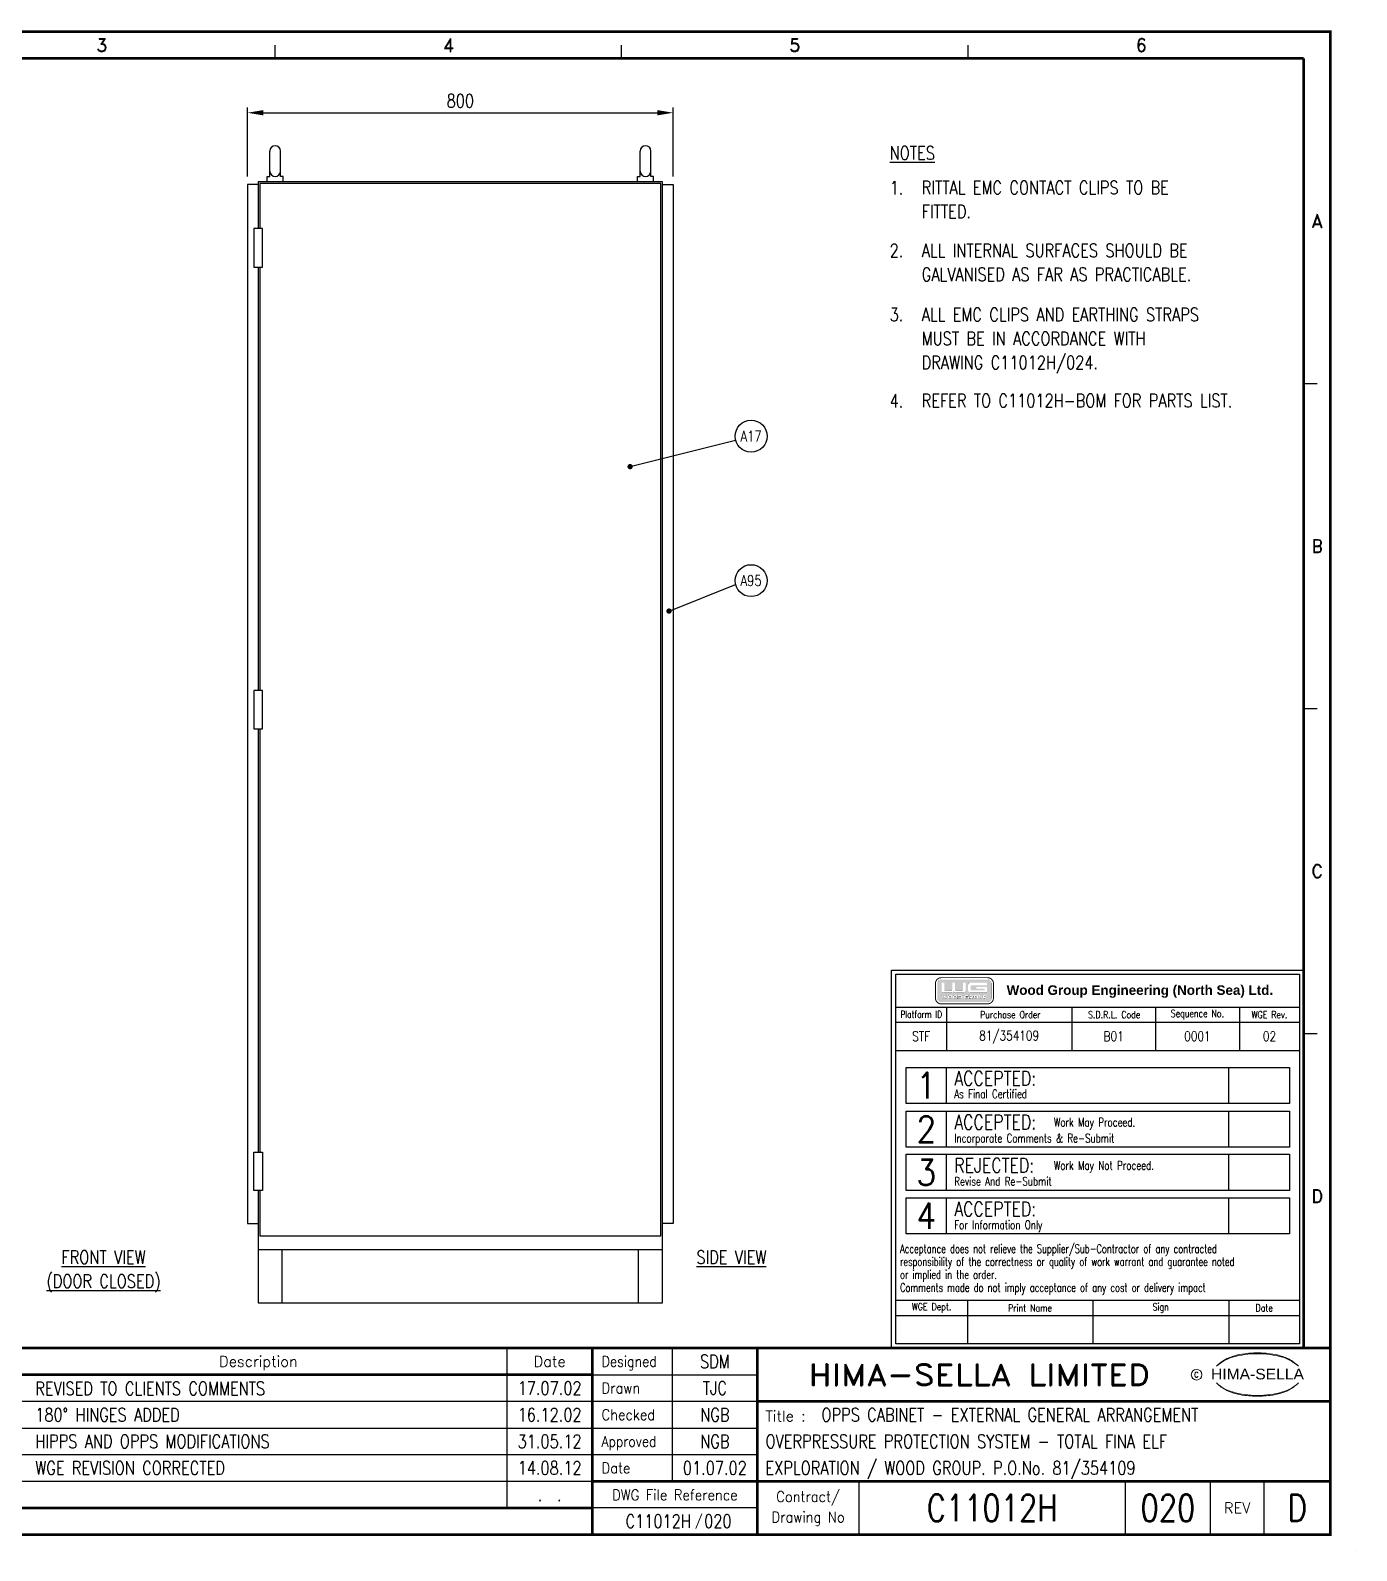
# Model space of a CAD drawing. Extents: x 0 to 4139, y 0 to 2852.
# Drawn here: x 1651 to 4139, y 0 to 2852 of the extents above; entities that cross this region are included whole.
import ezdxf
from ezdxf.enums import TextEntityAlignment as Align

# ---------------------------------------------------------------- set-up
doc = ezdxf.new("R2010")
doc.units = 0
doc.header["$LTSCALE"] = 10
doc.header["$MEASUREMENT"] = 0
doc.linetypes.add('CONTINU', pattern=[0])
doc.layers.get('0').update_dxf_attribs({"linetype": 'CONTINUOUS'})
for name, color, linetype in [('COL', 2, 'CONTINU'), ('DIM', 3, 'CONTINUOUS'), ('ELAC003$', 7, 'CONTINUOUS'), ('LINE', 1, 'CONTINUOUS'), ('OUTLINE', 7, 'CONTINU'), ('ROW', 2, 'CONTINU'), ('TEXT', 2, 'CONTINUOUS'), ('UPS', 2, 'CONTINUOUS')]:
    doc.layers.add(name, color=color, linetype=linetype)
doc.styles.add('ARIAL', font='arial.ttf', dxfattribs={"height": 2.5})
doc.styles.add('ROMAND', font='ROMAND')
doc.styles.add('ROMANS', font='romans.shx', dxfattribs={"width": 0.8})
doc.dimstyles.get("Standard").update_dxf_attribs({"dimtxt": 0.18, "dimasz": 0.18, "dimexe": 0.18, "dimexo": 0.0625, "dimgap": 0.09, "dimtad": 0, "dimtih": 1, "dimtoh": 1, "dimdec": 4, "dimzin": 0, "dimdsep": 46, "dimtxsty": 'STANDARD', "dimcen": 0.09, "dimadec": 0, "dimazin": 0, "dimtfac": 1, "dimtdec": 4, "dimtofl": 0, "dimtmove": 0, "dimatfit": 3, "dimfxl": 1, "dimtolj": 1, "dimtzin": 0, "dimarcsym": 0})

# ---------------------------------------------------------------- blocks, each defined once
blk = doc.blocks.new('*D1')
at = {"layer": 'DIM'}
for p, q in [((2058, 2578.5), (2058, 2708)), ((2088, 2698), (2827, 2698)), ((2857, 2578.5), (2857, 2708))]:
    blk.add_line(p, q, dxfattribs=at)
for points in [[(2088, 2703), (2088, 2693), (2058, 2698)], [(2827, 2703), (2827, 2693), (2857, 2698)]]:
    blk.add_solid(points, dxfattribs=at)
at = {"layer": 'DIM', "color": 2, "insert": (2457.5, 2720.5), "char_height": 25, "attachment_point": 5, "style": 'ROMANS'}
blk.add_mtext('\\A1;800', dxfattribs=at)
blk = doc.blocks.new('HS-A3-10')
at = {"color": 1}
for p, q in [((2110, 2800), (2110, 2825)), ((2760, 2800), (2760, 2825)), ((3410, 2800), (3410, 2825)), ((4040, 2190), (4065, 2190)), ((4040, 1580), (4065, 1580)), ((4040, 970), (4065, 970)), ((2545, 380), (2545, 80)), ((2855, 380), (2855, 130)), ((2705, 330), (3015, 330)), ((3015, 280), (1140, 280)), ((1140, 230), (3015, 230)), ((3015, 180), (1140, 180)), ((1140, 130), (2705, 130)), ((3205, 130), (3205, 30)), ((3705, 130), (3705, 30)), ((3865, 30), (3865, 130)), ((3965, 130), (3965, 30)), ((3015, 80), (2705, 80)), ((4139, 0), (4139, 0.25))]:
    blk.add_line(p, q, dxfattribs=at)
at = {"color": 1, "const_width": 5}
blk.add_lwpolyline([(160, 30), (4090, 30), (4090, 2850), (160, 2850)], close=True, dxfattribs=at)
for points in [[(160, 2800), (4040, 2800)], [(4040, 380), (4040, 2800)], [(4090, 380), (160, 380)], [(2705, 380), (2705, 30)], [(3015, 30), (3015, 380)], [(2705, 330), (740, 330)], [(4090, 280), (3015, 280)], [(2705, 130), (4090, 130)], [(2705, 80), (1140, 80)]]:
    blk.add_lwpolyline(points, dxfattribs=at)
at = {"color": 3, "lineweight": 13}
blk.add_circle((3838.795, 330), 10, dxfattribs=at)
for centre, radius, start, end in [((3952.419, 213.644), 157.280876505632, 89.78050000000002, 93.17380000000001), ((3953.626, 213.644), 157.280876505632, 86.8262, 90.2195), ((3926.04, 293.277), 72.40060860401337, 106.0532, 133.5024), ((3928.763, 295.135), 72.99930143559257, 130.419, 136.057), ((3921.149, 306.001), 59.8042439466984, 122.244, 131.6154), ((3917.52, 312.819), 52.10443276585326, 111.8206, 122.8668), ((3937.772, 271.992), 97.60061234438751, 107.5931, 113.9452), ((3950.991, 209.965), 159.3667133721851, 89.2698, 106.3911), ((3940.978, 260.15), 109.8591244724131, 96.0146, 107.3203), ((3952.933, 188.099), 182.8175579120328, 92.8917, 97.3734), ((3955.053, 209.965), 159.3667133721851, 73.6089, 90.73019999999998), ((3953.112, 188.099), 182.8175579120328, 82.62659999999998, 87.1083), ((3965.067, 260.15), 109.8591244724131, 72.67969999999998, 83.9854), ((3968.272, 271.992), 97.60061234438751, 66.0548, 72.40689999999998), ((3980.005, 293.277), 72.40060860401337, 46.4976, 73.94679999999998), ((3988.524, 312.819), 52.10443276585326, 57.1332, 68.1794), ((3984.895, 306.001), 59.8042439466984, 48.3846, 57.75600000000001), ((3977.282, 295.135), 72.99930143559257, 43.943, 49.581), ((3926.04, 367.308), 72.40060860401337, 226.4976, 253.9468), ((3928.763, 365.45), 72.99930143559257, 223.943, 229.581), ((3980.005, 367.308), 72.40060860401337, 286.0532, 313.5024), ((3977.282, 365.45), 72.99930143559257, 310.419, 316.0570000000001), ((3921.149, 354.585), 59.8042439466984, 228.3846, 237.756), ((3917.52, 347.766), 52.10443276585326, 237.1332, 248.1794), ((3937.772, 388.593), 97.60061234438751, 246.0548, 252.4069000000001), ((3950.991, 450.62), 159.3667133721851, 253.6089, 270.7302), ((3940.978, 400.435), 109.8591244724131, 252.6797, 263.9854), ((3952.933, 472.486), 182.8175579120328, 262.6266, 267.1083), ((3952.419, 446.941), 157.280876505632, 266.8262, 270.2195), ((3955.053, 450.62), 159.3667133721851, 269.2698, 286.3911000000001), ((3953.626, 446.941), 157.280876505632, 269.7805, 273.1738), ((3953.112, 472.486), 182.8175579120328, 272.8917, 277.3734), ((3965.067, 400.435), 109.8591244724131, 276.0146, 287.3203), ((3968.272, 388.593), 97.60061234438751, 287.5931, 293.9452), ((3988.524, 347.766), 52.10443276585326, 291.8206, 302.8668), ((3984.895, 354.585), 59.8042439466984, 302.2440000000001, 311.6154)]:
    blk.add_arc(centre, radius, start, end, dxfattribs=at)
at = {"color": 2, "style": 'ROMAND'}
for s, p in [('3', (1785, 2825)), ('4', (2435, 2825)), ('5', (3085, 2825)), ('6', (3735, 2825)), ('A', (4065, 2495)), ('B', (4065, 1885)), ('C', (4065, 1275)), ('D', (4065, 665))]:
    blk.add_text(s, height=25, dxfattribs=at).set_placement(p, align=Align.MIDDLE)
at = {"color": 4, "style": 'ROMAND'}
for s, p in [('Description', (2078.5, 345)), ('Date', (2625, 345))]:
    blk.add_text(s, height=20, dxfattribs=at).set_placement(p, align=Align.CENTER)
for s, width, p in [('Designed', 0.87, (2722.5, 345)), ('Drawn', 0.9, (2722.5, 295)), ('Checked', 0.9, (2722.5, 245)), ('Approved', 0.85, (2722.5, 195)), ('Date', 0.9, (2722.5, 145))]:
    blk.add_text(s, height=20, dxfattribs=dict(at, width=width)).set_placement(p)
at = {"color": 1, "style": 'ROMAND', "width": 1.15}
blk.add_text('HIMA-SELLA LIMITED', height=40, dxfattribs=at).set_placement((3430.965, 330), align=Align.MIDDLE)
at = {"color": 3, "lineweight": 13, "style": 'ROMANS', "width": 0.8}
blk.add_text('C', height=10, dxfattribs=at).set_placement((3838.436, 325), align=Align.CENTER)
at = {"color": 1, "style": 'ARIAL', "width": 1.05}
blk.add_text('HIMA-SELLA', height=20, dxfattribs=at).set_placement((3953.022, 321.293), align=Align.CENTER)
at = {"color": 4, "style": 'ROMAND'}
blk.add_text('Title :', height=20, dxfattribs=at).set_placement((3030, 242.5))
at = {"color": 4, "style": 'ROMAND', "width": 0.9}
for s, p in [('DWG File Reference', (2860, 105)), ('Contract/', (3110, 100)), ('Drawing No', (3110, 60))]:
    blk.add_text(s, height=20, dxfattribs=at).set_placement(p, align=Align.MIDDLE)
at = {"color": 4, "style": 'ROMAND'}
blk.add_text('REV', height=20, dxfattribs=at).set_placement((3915, 80), align=Align.MIDDLE)
at = {"color": 2, "linetype": 'Continuous', "style": 'ROMANS', "width": 0.8}
blk.add_text('/', height=18, dxfattribs=at).set_placement((2905, 55), align=Align.MIDDLE)
at = {"layer": 'COL', "style": 'ROMAND', "flags": 9}
for tag, p in [('COL1', (485, 2825)), ('COL2', (1135, 2825)), ('COL3', (1785, 2825)), ('COL4', (2435, 2825)), ('COL5', (3085, 2825)), ('COL6', (3735, 2825))]:
    blk.add_attdef(tag, p, '', height=25, dxfattribs=at)
at = {"layer": 'ROW', "style": 'ROMAND', "flags": 9}
for tag, p in [('ROW1', (4065, 2495)), ('ROW2', (4065, 1885)), ('ROW3', (4065, 1275)), ('ROW4', (4065, 665))]:
    blk.add_attdef(tag, p, '', height=25, dxfattribs=at)
at = {"layer": 'UPS', "style": 'ROMANS', "width": 0.8, "flags": 8}
for tag, height, p in [('PLANOS->NR1', 25, (1080, 342.5)), ('PLANOS->VERIF', 25, (2935, 342.5)), ('PLANOS->NR2', 25, (1080, 292.5)), ('PLANOS->CANVI1', 25, (1190, 292.5)), ('PLANOS->NCAN1', 25, (1590, 292.5)), ('PLANOS->DCAN1', 25, (2625, 292.5)), ('PLANOS->ORIG', 25, (2935, 292.5)), ('PLANOS->CANVI2', 25, (1190, 242.5)), ('PLANOS->NCAN2', 25, (1590, 242.5)), ('PLANOS->DCAN2', 25, (2625, 242.5)), ('PLANOS->HECHF', 25, (2935, 242.5)), ('PLANOS->CANVI3', 25, (1190, 192.5)), ('PLANOS->NCAN3', 25, (1590, 192.5)), ('PLANOS->DCAN3', 25, (2625, 192.5)), ('PLANOS->HECHD', 25, (2935, 192.5)), ('PLANOS->CANVI4', 25, (1190, 142.5)), ('PLANOS->NCAN4', 25, (1590, 142.5)), ('PLANOS->DCAN4', 25, (2625, 142.5)), ('PLANOS->DATACREA', 25, (2935, 142.5)), ('PLANOS->CANVI5', 25, (1190, 92.5)), ('PLANOS->NCAN5', 25, (1590, 92.5)), ('PLANOS->DCAN5', 25, (2625, 92.5)), ('PROJS->DESCPRO3', 50, (3455, 55)), ('PLANOS->PLANO', 50, (3785, 55)), ('PLANOS->USER', 50, (4027.5, 55))]:
    blk.add_attdef(tag, text='', height=height, dxfattribs=at).set_placement(p, align=Align.CENTER)
at = {"layer": 'UPS', "style": 'ROMANS', "width": 2.7474, "flags": 8}
blk.add_attdef('PLANOS->MCAN1', text='', height=25, rotation=0.0696110449969035, dxfattribs=at).set_placement((1660, 316.443), (2530, 317.5), align=Align.FIT)
at = {"layer": 'UPS', "style": 'ROMANS', "flags": 8}
for tag, width, p, p2 in [('PLANOS->MCAN2', 2.6868, (1660, 267.5), (2530, 267.5)), ('PLANOS->MCAN3', 2.6868, (1660, 217.5), (2530, 217.5)), ('PLANOS->MCAN4', 2.6769, (1660, 167.5), (2530, 167.5)), ('PLANOS->MCAN5', 2.6868, (1660, 117.5), (2530, 117.5))]:
    blk.add_attdef(tag, text='', height=25, dxfattribs=dict(at, width=width)).set_placement(p, p2, align=Align.FIT)
at = {"layer": 'UPS', "style": 'ROMANS', "width": 0.8, "flags": 8}
blk.add_attdef('PLANOS->DENOM', (3135, 242.5), '', height=25, dxfattribs=at)
at = {"layer": 'UPS', "color": 4, "style": 'ROMANS', "width": 0.8, "flags": 8}
for tag, p in [('PROJS->DESCPRO1', (3030, 192.5)), ('PROJS->DESCPRO2', (3030, 142.5))]:
    blk.add_attdef(tag, p, '', height=25, dxfattribs=at)
at = {"layer": 'UPS', "style": 'ROMANS', "width": 0.8, "flags": 8}
blk.add_attdef('PLANOS->PROTOTIPO', text='', height=25, dxfattribs=at).set_placement((595, 58.125), align=Align.MIDDLE)
for tag, p in [('PLANOS->OBS4', (1170, 55)), ('PLANOS->PLANO', (2915, 55))]:
    blk.add_attdef(tag, text='', height=25, dxfattribs=at).set_placement(p, align=Align.MIDDLE_LEFT)
blk.add_attdef('PROJS->NOMPRO', text='', height=25, dxfattribs=at).set_placement((2890, 55), align=Align.MIDDLE_RIGHT)

msp = doc.modelspace()

# ---------------------------------------------------------------- hatches: boundary and pattern name
at = {"linetype": 'Continuous'}
h = msp.add_hatch(color=1, dxfattribs=at)
edge = h.paths.add_edge_path(flags=16)
edge.add_line((3416.261399999996, 1060.572599999999), (3445.758699999996, 1060.572599999999))
edge.add_line((3445.758699999998, 1060.572599999999), (3445.758699999998, 1065.575099999996))
edge.add_line((3445.758699999998, 1065.575099999995), (3413.698800000001, 1065.575099999995))
edge.add_arc((3413.698884543417, 1061.923515456576), 3.651584544399689, 90.00132654225952, 179.9986734577404)
edge.add_line((3410.047299999997, 1061.923599999996), (3410.047299999997, 1050.248))
edge.add_arc((3413.698834541106, 1050.248134543417), 3.651534543584451, 180.0021111042776, 269.9994580197556)
edge.add_line((3413.698800000004, 1046.596599999998), (3445.758700000002, 1046.596599999998))
edge.add_line((3445.758699999998, 1046.596599999998), (3445.758699999998, 1057.651399999996))
edge.add_line((3445.758699999998, 1057.651399999997), (3425.7121, 1057.651399999997))
edge.add_line((3425.712099999997, 1057.651399999997), (3425.712099999997, 1054.365099999996))
edge.add_line((3425.712099999997, 1054.3651), (3441.084799999997, 1054.3651))
edge.add_line((3441.084799999997, 1054.3651), (3441.084799999997, 1051.224799999997))
edge.add_line((3441.084799999997, 1051.224799999991), (3416.261399999996, 1051.224799999991))
edge.add_arc((3416.261429589619, 1052.502829589615), 1.278029589960959, 180.0013265422535, 269.9986734577261, ccw=False)
edge.add_line((3414.983400000004, 1052.5028), (3414.983400000004, 1059.2946))
edge.add_arc((3416.261429589619, 1059.294570410379), 1.278029589961189, 90.00132654227377, 179.9986734577465, ccw=False)
edge = h.paths.add_edge_path(flags=16)
edge.add_arc((3426.639446634501, 1039.697547162387), 2.293581434896289, 359.7165362622, 449.7138831776751)
edge.add_line((3426.650899999994, 1041.991099999999), (3422.500799999996, 1041.991099999999))
edge.add_arc((3422.512203365506, 1039.69749716007), 2.29363118745536, 90.28486158141148, 180.2822084968908)
edge.add_line((3420.2186, 1039.686199999998), (3420.2186, 1037.632299999997))
edge.add_arc((3422.512253367815, 1037.620952839926), 2.293681435975909, 179.7165486787224, 269.7138955942124)
edge.add_line((3422.500800000001, 1035.327299999996), (3426.6509, 1035.327299999996))
edge.add_arc((3426.639396632186, 1037.620902837609), 2.293631684506979, 270.2873596461594, 360.284706561639)
edge.add_line((3428.932999999997, 1037.632299999997), (3428.932999999997, 1039.686199999998))
edge = h.paths.add_edge_path(flags=0)
edge.add_arc((3442.791299999997, 1039.515049999996), 0.81015000000002, -90, 90, ccw=False)
edge.add_line((3442.791299999997, 1038.704899999998), (3440.7163, 1038.704899999998))
edge.add_arc((3440.716300000007, 1039.515049999996), 0.81015000000002, 90, 270, ccw=False)
edge.add_line((3440.716300000007, 1040.325199999999), (3442.791300000005, 1040.325199999999))
edge = h.paths.add_edge_path(flags=16)
edge.add_line((3440.208400000003, 1035.327299999996), (3440.208400000003, 1036.8975))
edge.add_line((3440.208400000003, 1036.8975), (3442.9485, 1036.8975))
edge.add_arc((3442.948499999991, 1039.444299999999), 2.54680000000008, 270, 450)
edge.add_line((3442.948499999991, 1041.991099999999), (3438.276899999993, 1041.991099999999))
edge.add_line((3438.276900000005, 1041.991099999999), (3438.276900000005, 1035.327299999996))
edge.add_line((3438.276900000005, 1035.327299999996), (3440.208400000005, 1035.327299999996))
edge = h.paths.add_edge_path(flags=16)
edge.add_line((3434.361899999996, 1036.9933), (3432.815099999998, 1036.9933))
edge.add_arc((3432.820826683899, 1038.140126419961), 1.146840717988, 179.7165486787283, 269.71389559420106, ccw=False)
edge.add_line((3431.674000000006, 1038.1458), (3431.674000000006, 1041.991099999999))
edge.add_line((3431.674000000006, 1041.991099999999), (3429.495400000005, 1041.991099999999))
edge.add_line((3429.495399999993, 1041.991099999999), (3429.495399999993, 1037.632299999998))
edge.add_arc((3431.789003367812, 1037.620902837609), 2.29363168450693, 179.7152934383665, 269.7126403538517)
edge.add_line((3431.777499999997, 1035.327299999996), (3435.399399999996, 1035.327299999996))
edge.add_arc((3435.387946632181, 1037.620952839926), 2.293681435976437, 270.2861044057759, 360.2834513212661)
edge.add_line((3437.681599999996, 1037.632299999997), (3437.681599999996, 1041.991099999998))
edge.add_line((3437.681599999996, 1041.991099999999), (3435.502999999995, 1041.991099999999))
edge.add_line((3435.502999999997, 1041.991099999999), (3435.502999999997, 1038.1458))
edge.add_arc((3434.356173316089, 1038.140126419964), 1.146840717988176, -89.71389559422369, 0.283451321260884, ccw=False)
edge = h.paths.add_edge_path(flags=0)
edge.add_arc((3425.60757331609, 1039.178373580035), 1.146840717988176, 359.716548678728, 449.7138955942008)
edge.add_line((3425.613300000005, 1040.325199999999), (3423.538300000005, 1040.325199999999))
edge.add_arc((3423.544026683905, 1039.178373580035), 1.146840717988218, 90.28610440577614, 180.2834513212601)
edge.add_line((3422.3972, 1039.172699999998), (3422.3972, 1038.1458))
edge.add_arc((3423.544026683905, 1038.140126419964), 1.146840717988176, 179.7165486787396, 269.7138955942238)
edge.add_line((3423.5383, 1036.9933), (3425.6133, 1036.9933))
edge.add_arc((3425.60757331609, 1038.140126419961), 1.146840717988, 270.2861044057988, 360.2834513212716)
edge.add_line((3426.754399999998, 1038.1458), (3426.754399999998, 1039.172699999998))
edge = h.paths.add_edge_path(flags=0)
edge.add_arc((3387.044223316086, 1039.17842358235), 1.146790967069208, 359.7140381435265, 449.7113850590014)
edge.add_line((3387.049999999995, 1040.325199999999), (3384.974899999996, 1040.325199999999))
edge.add_arc((3384.980626683908, 1039.178373580035), 1.146840717988218, 90.28610440577614, 180.2834513212601)
edge.add_line((3383.833800000001, 1039.172699999998), (3383.833800000001, 1038.1458))
edge.add_arc((3384.980626683908, 1038.140126419964), 1.146840717988176, 179.7165486787396, 269.7138955942238)
edge.add_line((3384.974899999994, 1036.9933), (3387.049999999993, 1036.9933))
edge.add_arc((3387.044223316086, 1038.140076417646), 1.146790967068989, 270.2886149409979, 360.2859618564731)
edge.add_line((3388.190999999999, 1038.1458), (3388.190999999999, 1039.172699999998))
edge = h.paths.add_edge_path(flags=16)
edge.add_arc((3388.076096634495, 1039.69749716007), 2.293631187455239, 359.7177915031089, 449.7151384185998)
edge.add_line((3388.0875, 1041.991099999999), (3383.9374, 1041.991099999999))
edge.add_arc((3383.9488033655, 1039.69749716007), 2.29363118745536, 90.28486158141148, 180.2822084968908)
edge.add_line((3381.6552, 1039.686199999998), (3381.6552, 1037.632299999997))
edge.add_arc((3383.948853367815, 1037.620952839926), 2.293681435975909, 179.7165486787224, 269.7138955942124)
edge.add_line((3383.937399999996, 1035.327299999996), (3388.087499999995, 1035.327299999996))
edge.add_arc((3388.076046632173, 1037.620952839926), 2.293681435976437, 270.2861044057759, 360.2834513212661)
edge.add_line((3390.369700000002, 1037.632299999997), (3390.369700000002, 1039.686199999998))
edge = h.paths.add_edge_path(flags=0)
edge.add_arc((3377.64357331609, 1039.178373580035), 1.146840717988176, 359.716548678728, 449.7138955942008)
edge.add_line((3377.649300000004, 1040.325199999999), (3375.574300000002, 1040.325199999999))
edge.add_arc((3375.580026683914, 1039.178373580035), 1.146840717988218, 90.28610440577614, 180.2834513212601)
edge.add_line((3374.433200000007, 1039.172699999998), (3374.433200000007, 1038.1458))
edge.add_arc((3375.580026683914, 1038.140126419964), 1.146840717988176, 179.7165486787396, 269.7138955942238)
edge.add_line((3375.5743, 1036.9933), (3377.6493, 1036.9933))
edge.add_arc((3377.64357331609, 1038.140126419961), 1.146840717988, 270.2861044057988, 360.2834513212716)
edge.add_line((3378.790399999998, 1038.1458), (3378.790399999998, 1039.172699999998))
h.paths.add_polyline_path([(3372.364099999998, 1041.986599999999), (3370.246299999998, 1035.3409), (3368.128399999993, 1035.3409), (3366.5218, 1039.540099999996), (3364.915099999997, 1035.3409), (3362.797299999995, 1035.3409), (3360.6794, 1041.986599999999), (3362.6512, 1041.986599999999), (3363.9657, 1037.714399999996), (3365.645400000001, 1041.950099999995), (3367.398099999998, 1041.950099999995), (3369.077799999991, 1037.714399999996), (3370.465299999996, 1041.986599999999)], flags=16)
edge = h.paths.add_edge_path(flags=16)
edge.add_arc((3378.675396634498, 1039.69749716007), 2.293631187455239, 359.7177915031089, 449.7151384185998)
edge.add_line((3378.686799999995, 1041.991099999999), (3374.536699999996, 1041.991099999999))
edge.add_arc((3374.548153365505, 1039.697547162387), 2.293581434896144, 90.28611682232473, 180.2834637377995)
edge.add_line((3372.254599999994, 1039.686199999998), (3372.254599999994, 1037.632299999997))
edge.add_arc((3374.548203367813, 1037.620902837609), 2.29363168450693, 179.715293438361, 269.7126403538405)
edge.add_line((3374.536699999997, 1035.327299999996), (3378.686799999995, 1035.327299999996))
edge.add_arc((3378.67534663218, 1037.620952839926), 2.293681435976437, 270.2861044057759, 360.2834513212661)
edge.add_line((3380.969000000002, 1037.632299999997), (3380.969000000002, 1039.686199999998))
edge = h.paths.add_edge_path(flags=0)
edge.add_arc((3396.115573316091, 1038.140126419964), 1.146840717988218, 270.2861044057759, 360.2834513212602)
edge.add_line((3397.2624, 1038.1458), (3397.2624, 1039.172699999998))
edge.add_arc((3396.115573316091, 1039.178373580035), 1.146840717988176, 359.7165486787391, 449.7138955942237)
edge.add_line((3396.121299999991, 1040.325199999999), (3392.695599999993, 1040.325199999999))
edge.add_line((3392.6956, 1040.325199999999), (3392.6956, 1036.993299999998))
edge.add_line((3392.6956, 1036.9933), (3396.121299999998, 1036.9933))
edge = h.paths.add_edge_path(flags=16)
edge.add_arc((3397.147396634493, 1039.69749716007), 2.293631187455239, 359.7177915031089, 449.7151384185885)
edge.add_line((3397.158799999997, 1041.991099999999), (3390.816399999994, 1041.991099999999))
edge.add_line((3390.816400000002, 1041.991099999999), (3390.816400000002, 1035.327299999996))
edge.add_line((3390.816400000002, 1035.327299999996), (3397.158800000005, 1035.327299999996))
edge.add_arc((3397.147346632185, 1037.620952839926), 2.293681435975989, 270.2861044057876, 360.2834513212775)
edge.add_line((3399.440999999999, 1037.632299999997), (3399.440999999999, 1039.686199999998))
edge = h.paths.add_edge_path(flags=16)
edge.add_arc((3408.800689960823, 1039.891589960828), 0.43361003928592, 0.001326542279929, 89.99867345775013)
edge.add_line((3408.8007, 1040.325199999999), (3406.158399999998, 1040.325199999999))
edge.add_arc((3406.164126683906, 1039.178373580035), 1.146840717988, 90.28610440579894, 180.2834513212717)
edge.add_line((3405.0173, 1039.172699999998), (3405.0173, 1038.1458))
edge.add_arc((3406.164126683906, 1038.140126419961), 1.146840717988176, 179.716548678728, 269.7138955942011)
edge.add_line((3406.158399999994, 1036.9933), (3408.800699999994, 1036.9933))
edge.add_arc((3408.8007, 1037.426849999997), 0.43354999999997, 270, 450)
edge.add_line((3408.8007, 1037.860399999998), (3407.047999999999, 1037.860399999998))
edge.add_line((3407.047999999995, 1037.860399999998), (3407.047999999995, 1039.028899999998))
edge.add_line((3407.047999999995, 1039.028899999999), (3411.283699999994, 1039.028899999999))
edge.add_line((3411.283700000007, 1039.028899999999), (3411.283700000007, 1037.632299999998))
edge.add_arc((3408.990046632178, 1037.620952839926), 2.293681435975909, -89.71389559422369, 0.2834513212663978, ccw=False)
edge.add_line((3409.001499999991, 1035.327299999996), (3405.120899999991, 1035.327299999996))
edge.add_arc((3405.132353367815, 1037.620952839926), 2.293681435976449, 179.7165486787342, 269.71389559421254, ccw=False)
edge.add_line((3402.838699999998, 1037.632299999997), (3402.838699999998, 1039.686199999998))
edge.add_arc((3405.132303365498, 1039.69749716007), 2.293631187455689, 90.28486158141158, 180.2822084968909, ccw=False)
edge.add_line((3405.1209, 1041.991099999999), (3409.0015, 1041.991099999999))
edge.add_arc((3408.990096634494, 1039.69749716007), 2.29363118745536, -0.28220849689091665, 89.71513841859979, ccw=False)
edge.add_line((3411.283700000007, 1039.686199999998), (3411.283700000007, 1039.540099999998))
edge.add_line((3411.283700000007, 1039.540099999996), (3409.234300000007, 1039.540099999996))
edge.add_line((3409.234299999996, 1039.540099999996), (3409.234299999996, 1039.891599999999))
edge = h.paths.add_edge_path(flags=0)
edge.add_line((3414.4816, 1040.325199999999), (3416.5567, 1040.325199999999))
edge.add_arc((3416.5567, 1039.515049999996), 0.81015000000002, -90, 90, ccw=False)
edge.add_line((3416.5567, 1038.704899999998), (3414.4816, 1038.704899999998))
edge.add_arc((3414.4816, 1039.515049999996), 0.81015000000002, 90, 270, ccw=False)
edge = h.paths.add_edge_path(flags=16)
edge.add_line((3417.682899999999, 1035.327299999996), (3419.2607, 1035.327299999996))
edge.add_line((3419.260699999991, 1035.327299999996), (3419.260699999991, 1036.8975))
edge.add_arc((3418.450547026879, 1036.897494332255), 0.81015297313825, 0.000400835020838, 81.62120499931345)
edge.add_arc((3416.713563991223, 1039.444492277354), 2.54713601602722, 316.7426492714064, 359.9956748752612)
edge.add_arc((3416.71379103377, 1039.444191031453), 2.546908968559419, 0.002451378422247, 89.99979829390925)
edge.add_line((3416.713799999999, 1041.991099999999), (3412.042299999995, 1041.991099999999))
edge.add_line((3412.0423, 1041.991099999999), (3412.0423, 1035.327299999996))
edge.add_line((3412.0423, 1035.327299999996), (3413.9738, 1035.327299999996))
edge.add_line((3413.9738, 1035.327299999996), (3413.9738, 1036.8975))
edge.add_line((3413.9738, 1036.8975), (3416.872800000001, 1036.8975))
edge.add_arc((3416.872731241383, 1036.087331243699), 0.81016875921669, -0.0022095794171832495, 89.99513733605761, ccw=False)
edge.add_line((3417.682899999999, 1036.087299999997), (3417.682899999999, 1035.327299999996))
edge = h.paths.add_edge_path()
edge.add_line((3454.033799999997, 1064.077999999998), (3454.033799999997, 1036.837999999998))
edge.add_arc((3446.730730915472, 1036.838169084523), 7.30306908648449, 270.00132654226104, 359.9986734577408, ccw=False)
edge.add_line((3446.730899999995, 1029.535099999997), (3359.803099999997, 1029.535099999997))
edge.add_arc((3359.803219084525, 1036.83821908684), 7.303119087812778, 180.0017188205811, 269.99906573606233, ccw=False)
edge.add_line((3352.500099999996, 1036.837999999998), (3352.500099999996, 1064.077999999998))
edge.add_arc((3359.803219084525, 1064.077780913157), 7.303119087812967, 90.00093426393778, 179.998281179419, ccw=False)
edge.add_line((3359.803099999997, 1071.3809), (3446.730899999995, 1071.3809))
edge.add_arc((3446.730730915472, 1064.07783091547), 7.30306908648426, 0.0013265422592780851, 89.99867345773902, ccw=False)
edge = h.paths.add_edge_path(flags=16)
edge.add_line((3360.533299999996, 1065.575099999995), (3365.424499999994, 1065.575099999995))
edge.add_line((3365.4245, 1065.575099999995), (3365.4245, 1052.794899999998))
edge.add_arc((3366.702529589623, 1052.794929589615), 1.278029589961189, 180.0013265422535, 269.9986734577261)
edge.add_line((3366.7025, 1051.516899999995), (3379.2936, 1051.516899999995))
edge.add_arc((3379.293620410382, 1052.794979591934), 1.278079592096849, 269.9990850110503, 359.9964319265211)
edge.add_line((3380.5717, 1052.794899999999), (3380.5717, 1065.575099999996))
edge.add_line((3380.5717, 1065.575099999995), (3385.462799999999, 1065.575099999995))
edge.add_line((3385.462799999994, 1065.575099999995), (3385.462799999994, 1052.794899999998))
edge.add_arc((3386.740829589617, 1052.794929589615), 1.278029589961189, 180.0013265422637, 269.9986734577465)
edge.add_line((3386.7408, 1051.516899999995), (3399.331999999997, 1051.516899999995))
edge.add_arc((3399.331970410378, 1052.794929589615), 1.278029589961189, 270.0013265422535, 359.9986734577362)
edge.add_line((3400.609999999994, 1052.794899999999), (3400.609999999994, 1065.575099999996))
edge.add_line((3400.609999999994, 1065.575099999995), (3405.501099999994, 1065.575099999995))
edge.add_line((3405.5011, 1065.575099999995), (3405.5011, 1050.247999999998))
edge.add_arc((3401.849615458893, 1050.248084541103), 3.651484542084338, 270.0013265422625, 359.9986734577447, ccw=False)
edge.add_line((3401.849699999999, 1046.596599999998), (3386.668699999997, 1046.596599999998))
edge.add_arc((3386.668734541114, 1050.248134543417), 3.651534543584487, 180.0021111042778, 269.9994580197557, ccw=False)
edge.add_arc((3379.365715458887, 1050.248084541103), 3.651484542084338, 270.0013265422625, 359.9986734577447, ccw=False)
edge.add_line((3379.365799999993, 1046.596599999998), (3364.184799999993, 1046.596599999998))
edge.add_arc((3364.184834541104, 1050.248134543417), 3.651534543584487, 180.0021111042778, 269.9994580197557, ccw=False)
edge.add_line((3360.533299999996, 1050.248), (3360.533299999996, 1065.575099999996))

# ---------------------------------------------------------------- linework, layer by layer
for points in [[(2070, 2408.5), (2086, 2408.5), (2086, 2480.5), (2070, 2480.5)], [(2070, 1542), (2086, 1542), (2086, 1614), (2070, 1614)], [(2070, 747.5), (2086, 747.5), (2086, 675.5), (2070, 675.5)]]:
    msp.add_lwpolyline(points, close=True)
at = {"layer": 'ELAC003$', "color": 3, "linetype": 'Continuous'}
for p, q in [((3274.519, 1019.558), (4032.026, 1019.558)), ((3369.539, 1019.558), (3369.539, 938.498)), ((3604.766, 1019.558), (3604.766, 938.498)), ((3761.584, 1019.558), (3761.584, 938.498)), ((3919.064, 1019.558), (3919.064, 938.498)), ((3274.519, 991.652), (4032.026, 991.652)), ((3274.519, 938.498), (4032.026, 938.498)), ((3369.539, 838.7039999999998), (3369.539, 906.474)), ((3898.464, 906.474), (3898.464, 838.7039999999998)), ((3369.539, 756.98), (3369.539, 824.7519999999998)), ((3898.464, 824.7519999999998), (3898.464, 756.98)), ((3369.539, 675.923), (3369.539, 743.693)), ((3898.464, 743.693), (3898.464, 675.923)), ((3369.539, 594.199), (3369.539, 661.9690000000002)), ((3898.464, 661.9690000000002), (3898.464, 594.199)), ((3274.519, 469.696), (4032.026, 469.696)), ((3408.744, 469.696), (3408.744, 387.972)), ((3643.97, 469.696), (3643.97, 387.972)), ((3899.13, 469.696), (3899.13, 387.972)), ((3274.519, 441.126), (4032.026, 441.126))]:
    msp.add_line(p, q, dxfattribs=at)
for points in [[(3266.546, 1089.322), (4040, 1089.322), (4040, 380), (3266.546, 380)], [(3274.519, 1081.348), (4032.026, 1081.348), (4032.026, 387.972), (3274.519, 387.972)], [(3293.789, 906.474), (4013.419, 906.474), (4013.419, 838.7039999999998), (3293.789, 838.7039999999998)], [(3293.789, 824.7519999999998), (4013.419, 824.7519999999998), (4013.419, 756.98), (3293.789, 756.98)], [(3293.789, 743.693), (4013.419, 743.693), (4013.419, 675.923), (3293.789, 675.923)], [(3293.789, 661.9690000000002), (4013.419, 661.9690000000002), (4013.419, 594.199), (3293.789, 594.199)]]:
    msp.add_lwpolyline(points, close=True, dxfattribs=at)
at = {"layer": 'LINE', "linetype": 'Continuous', "flags": 128}
for points, const_width in [([(3457.685, 1064.078), (3457.685, 1036.838, -0.4142), (3446.731, 1025.884), (3359.803, 1025.884, -0.4142), (3348.849, 1036.838), (3348.849, 1064.078, -0.4142), (3359.803, 1075.032), (3446.731, 1075.032, -0.4142)], 1.826), ([(3454.034, 1064.078), (3454.034, 1036.838, -0.4142), (3446.731, 1029.535), (3359.803, 1029.535, -0.4142), (3352.5, 1036.838), (3352.5, 1064.078, -0.4142), (3359.803, 1071.381), (3446.731, 1071.381, -0.4142)], 0.183), ([(3416.261, 1060.573), (3445.759, 1060.573), (3445.759, 1065.575), (3413.699, 1065.575, 0.4142), (3410.047, 1061.924), (3410.047, 1050.248, 0.4142), (3413.699, 1046.597), (3445.759, 1046.597), (3445.759, 1057.651), (3425.712, 1057.651), (3425.712, 1054.365), (3441.085, 1054.365), (3441.085, 1051.225), (3416.261, 1051.225, -0.4142), (3414.983, 1052.503), (3414.983, 1059.295, -0.4142)], 0.183), ([(3380.969, 1039.686, 0.4142), (3378.687, 1041.991), (3374.537, 1041.991, 0.4142), (3372.255, 1039.686), (3372.255, 1037.632, 0.4142), (3374.537, 1035.327), (3378.687, 1035.327, 0.4142), (3380.969, 1037.632)], 0.183), ([(3378.79, 1039.173, 0.4142), (3377.649, 1040.325), (3375.574, 1040.325, 0.4142), (3374.433, 1039.173), (3374.433, 1038.146, 0.4142), (3375.574, 1036.993), (3377.649, 1036.993, 0.4142), (3378.79, 1038.146)], 0.183), ([(3390.37, 1039.686, 0.4142), (3388.088, 1041.991), (3383.937, 1041.991, 0.4142), (3381.655, 1039.686), (3381.655, 1037.632, 0.4142), (3383.937, 1035.327), (3388.088, 1035.327, 0.4142), (3390.37, 1037.632)], 0.183), ([(3388.191, 1039.173, 0.4142), (3387.05, 1040.325), (3384.975, 1040.325, 0.4142), (3383.834, 1039.173), (3383.834, 1038.146, 0.4142), (3384.975, 1036.993), (3387.05, 1036.993, 0.4142), (3388.191, 1038.146)], 0.183), ([(3399.441, 1039.686, 0.4142), (3397.159, 1041.991), (3390.816, 1041.991), (3390.816, 1035.327), (3397.159, 1035.327, 0.4142), (3399.441, 1037.632)], 0.183), ([(3396.121, 1036.993, 0.4142), (3397.262, 1038.146), (3397.262, 1039.173, 0.4142), (3396.121, 1040.325), (3392.696, 1040.325), (3392.696, 1036.993)], 0.183), ([(3409.234, 1039.892, 0.4142), (3408.801, 1040.325), (3406.158, 1040.325, 0.4142), (3405.017, 1039.173), (3405.017, 1038.146, 0.4142), (3406.158, 1036.993), (3408.801, 1036.993, 1), (3408.801, 1037.86), (3407.048, 1037.86), (3407.048, 1039.029), (3411.284, 1039.029), (3411.284, 1037.632, -0.4142), (3409.002, 1035.327), (3405.121, 1035.327, -0.4142), (3402.839, 1037.632), (3402.839, 1039.686, -0.4142), (3405.121, 1041.991), (3409.002, 1041.991, -0.4142), (3411.284, 1039.686), (3411.284, 1039.54), (3409.234, 1039.54)], 0.183), ([(3417.683, 1035.327), (3419.261, 1035.327), (3419.261, 1036.898, 0.372), (3418.569, 1037.699, 0.191), (3419.261, 1039.444, 0.4142), (3416.714, 1041.991), (3412.042, 1041.991), (3412.042, 1035.327), (3413.974, 1035.327), (3413.974, 1036.898), (3416.873, 1036.898, -0.4142), (3417.683, 1036.087)], 0.183), ([(3414.482, 1040.325), (3416.557, 1040.325, -1), (3416.557, 1038.705), (3414.482, 1038.705, -1)], 0.183), ([(3428.933, 1039.686, 0.4142), (3426.651, 1041.991), (3422.501, 1041.991, 0.4142), (3420.219, 1039.686), (3420.219, 1037.632, 0.4142), (3422.501, 1035.327), (3426.651, 1035.327, 0.4142), (3428.933, 1037.632)], 0.183), ([(3426.754, 1039.173, 0.4142), (3425.613, 1040.325), (3423.538, 1040.325, 0.4142), (3422.397, 1039.173), (3422.397, 1038.146, 0.4142), (3423.538, 1036.993), (3425.613, 1036.993, 0.4142), (3426.754, 1038.146)], 0.183), ([(3434.362, 1036.993), (3432.815, 1036.993, -0.4142), (3431.674, 1038.146), (3431.674, 1041.991), (3429.495, 1041.991), (3429.495, 1037.632, 0.4142), (3431.778, 1035.327), (3435.399, 1035.327, 0.4142), (3437.682, 1037.632), (3437.682, 1041.991), (3435.503, 1041.991), (3435.503, 1038.146, -0.4142)], 0.183), ([(3440.208, 1035.327), (3440.208, 1036.898), (3442.949, 1036.898, 1), (3442.949, 1041.991), (3438.277, 1041.991), (3438.277, 1035.327)], 0.183), ([(3442.791, 1040.325, -1), (3442.791, 1038.705), (3440.716, 1038.705, -1), (3440.716, 1040.325)], 0.183)]:
    msp.add_lwpolyline(points, format="xyb", close=True, dxfattribs=dict(at, const_width=const_width))
at = {"layer": 'LINE', "linetype": 'Continuous', "const_width": 0.183, "flags": 128}
msp.add_lwpolyline([(3360.533, 1050.239), (3360.533, 1065.575), (3365.425, 1065.575), (3365.425, 1052.795, 0.4142), (3366.703, 1051.517), (3379.294, 1051.517, 0.4142), (3380.572, 1052.795), (3380.572, 1065.575), (3385.463, 1065.575), (3385.463, 1052.795, 0.4142), (3386.741, 1051.517), (3399.332, 1051.517, 0.4142), (3400.61, 1052.795), (3400.61, 1065.575), (3405.501, 1065.575), (3405.501, 1050.248, -0.4142), (3401.85, 1046.597), (3386.669, 1046.597, -0.4142), (3383.017, 1050.248, -0.4142), (3379.366, 1046.597), (3364.185, 1046.597, -0.4142), (3360.533, 1050.248), (3360.533, 1065.575)], format="xyb", dxfattribs=at)
msp.add_lwpolyline([(3372.364, 1041.987), (3370.246, 1035.341), (3368.128, 1035.341), (3366.522, 1039.54), (3364.915, 1035.341), (3362.797, 1035.341), (3360.679, 1041.987), (3362.651, 1041.987), (3363.966, 1037.714), (3365.645, 1041.95), (3367.398, 1041.95), (3369.078, 1037.714), (3370.465, 1041.987)], close=True, dxfattribs=at)
at = {"layer": 'OUTLINE'}
for p, q in [((2100, 2578.5), (2100, 2626.1174)), ((2120, 2578.5), (2120, 2626.1174)), ((2795, 2578.5), (2795, 2626.1174)), ((2815, 2578.5), (2815, 2626.1174)), ((2078, 2568.5), (2078, 2480.5)), ((2837, 2568.5), (2078, 2568.5)), ((2095, 2568.5), (2095, 2578.5)), ((2095, 2578.5), (2100, 2578.5)), ((2125, 2578.5), (2120, 2578.5)), ((2125, 2568.5), (2125, 2578.5)), ((2790, 2568.5), (2790, 2578.5)), ((2790, 2578.5), (2795, 2578.5)), ((2820, 2578.5), (2815, 2578.5)), ((2820, 2568.5), (2820, 2578.5)), ((2837, 465), (2837, 2568.5)), ((2058, 2563.5), (2058, 613.5)), ((2078, 2563.5), (2058, 2563.5)), ((2081.5, 2565.5), (2081.5, 2480.5)), ((2833.5, 2565.5), (2081.5, 2565.5)), ((2833.5, 590.5), (2833.5, 2565.5)), ((2837, 2563.5), (2857, 2563.5)), ((2857, 2563.5), (2857, 613.5)), ((2078, 2408.5), (2078, 1614)), ((2081.5, 2408.5), (2081.5, 1614)), ((2078, 1542), (2078, 747.5)), ((2081.5, 1542), (2081.5, 747.5)), ((2078, 675.5), (2078, 465)), ((2081.5, 675.5), (2081.5, 590.5)), ((2058, 613.5), (2078, 613.5)), ((2857, 613.5), (2837, 613.5)), ((2081.5, 590.5), (2833.5, 590.5)), ((2078, 565), (2837, 565)), ((2123, 465), (2123, 565)), ((2792, 465), (2792, 565)), ((2078, 465), (2837, 465))]:
    msp.add_line(p, q, dxfattribs=at)
for centre, start, end in [((2110, 2626.1174), 0, 180), ((2805, 2626.1174), 0, 180), ((2110, 2588.5), 180, 0), ((2805, 2588.5), 180, 0)]:
    msp.add_arc(centre, 10, start, end, dxfattribs=at)
at = {"layer": 'TEXT', "color": 3}
for p, q in [((2776, 2033.9327), (2973.957, 2083.483)), ((2849, 1762.9327), (2973.957, 1812.483))]:
    msp.add_line(p, q, dxfattribs=at)
at = {"layer": 'TEXT', "color": 3, "const_width": 5}
for points in [[(2778.5, 2033.9327, -1), (2773.5, 2033.9327, -1)], [(2851.5, 1762.9327, -1), (2846.5, 1762.9327, -1)]]:
    msp.add_lwpolyline(points, format="xyb", close=True, dxfattribs=at)
at = {"layer": 'TEXT', "color": 3}
for centre in [(3003, 2091), (3003, 1820)]:
    msp.add_circle(centre, 30, dxfattribs=at)

# ---------------------------------------------------------------- block references
ref = msp.add_blockref('HS-A3-10', (0, 0))
ref.add_attrib('PLANOS->PLANO', '020', dxfattribs={"layer": 'UPS', "height": 25, "style": 'ROMANS', "width": 0.8, "flags": 8}).set_placement((2915, 55), align=Align.MIDDLE_LEFT)
ref.add_attrib('PROJS->DESCPRO3', 'C11012H', dxfattribs={"layer": 'UPS', "height": 50, "style": 'ROMANS', "width": 0.8, "flags": 8}).set_placement((3455, 55), align=Align.CENTER)
ref.add_attrib('PLANOS->DATACREA', '01.07.02', dxfattribs={"layer": 'UPS', "height": 25, "style": 'ROMANS', "width": 0.8, "flags": 8}).set_placement((2935, 142.5), align=Align.CENTER)
ref.add_attrib('PLANOS->DCAN5', '.  .', dxfattribs={"layer": 'UPS', "height": 25, "style": 'ROMANS', "width": 0.8, "flags": 8}).set_placement((2625, 92.5), align=Align.CENTER)
ref.add_attrib('PLANOS->DCAN2', '16.12.02', dxfattribs={"layer": 'UPS', "height": 25, "style": 'ROMANS', "width": 0.8, "flags": 8}).set_placement((2625, 242.5), align=Align.CENTER)
ref.add_attrib('PLANOS->DCAN3', '31.05.12', dxfattribs={"layer": 'UPS', "height": 25, "style": 'ROMANS', "width": 0.8, "flags": 8}).set_placement((2625, 192.5), align=Align.CENTER)
ref.add_attrib('PLANOS->DCAN4', '14.08.12', dxfattribs={"layer": 'UPS', "height": 25, "style": 'ROMANS', "width": 0.8, "flags": 8}).set_placement((2625, 142.5), align=Align.CENTER)
ref.add_attrib('PLANOS->DCAN1', '17.07.02', dxfattribs={"layer": 'UPS', "height": 25, "style": 'ROMANS', "width": 0.8, "flags": 8}).set_placement((2625, 292.5), align=Align.CENTER)
ref.add_attrib('PROJS->DESCPRO1', 'OVERPRESSURE PROTECTION SYSTEM - TOTAL FINA ELF', (3030, 192.5), dxfattribs={"layer": 'UPS', "color": 4, "height": 25, "style": 'ROMANS', "width": 0.8, "flags": 8})
ref.add_attrib('PROJS->DESCPRO2', 'EXPLORATION / WOOD GROUP. P.O.No. 81/354109', (3030, 142.5), dxfattribs={"layer": 'UPS', "color": 4, "height": 25, "style": 'ROMANS', "width": 0.8, "flags": 8})
ref.add_attrib('PLANOS->ORIG', 'TJC', dxfattribs={"layer": 'UPS', "height": 25, "style": 'ROMANS', "width": 0.8, "flags": 8}).set_placement((2935, 292.5), align=Align.CENTER)
ref.add_attrib('PLANOS->HECHD', 'NGB', dxfattribs={"layer": 'UPS', "height": 25, "style": 'ROMANS', "width": 0.8, "flags": 8}).set_placement((2935, 192.5), align=Align.CENTER)
ref.add_attrib('PLANOS->HECHF', 'NGB', dxfattribs={"layer": 'UPS', "height": 25, "style": 'ROMANS', "width": 0.8, "flags": 8}).set_placement((2935, 242.5), align=Align.CENTER)
ref.add_attrib('PLANOS->VERIF', 'SDM', dxfattribs={"layer": 'UPS', "height": 25, "style": 'ROMANS', "width": 0.8, "flags": 8}).set_placement((2935, 342.5), align=Align.CENTER)
ref.add_attrib('PLANOS->DENOM', 'OPPS CABINET - EXTERNAL GENERAL ARRANGEMENT', (3135, 242.5), dxfattribs={"layer": 'UPS', "height": 25, "style": 'ROMANS', "width": 0.8, "flags": 8})
ref.add_attrib('PLANOS->USER', 'D', dxfattribs={"layer": 'UPS', "height": 50, "style": 'ROMANS', "width": 0.8, "flags": 8}).set_placement((4027.5, 55), align=Align.CENTER)
ref.add_attrib('PROJS->NOMPRO', 'C11012H', dxfattribs={"layer": 'UPS', "height": 25, "style": 'ROMANS', "width": 0.8, "flags": 8}).set_placement((2890, 55), align=Align.MIDDLE_RIGHT)
ref.add_attrib('PLANOS->PLANO', '020', dxfattribs={"layer": 'UPS', "height": 50, "style": 'ROMANS', "width": 0.8, "flags": 8}).set_placement((3785, 55), align=Align.CENTER)

# ---------------------------------------------------------------- texts
at = {"color": 1, "linetype": 'Continuous', "insert": (3482.396, 1060.73), "char_height": 18, "width": 563.327, "attachment_point": 1}
msp.add_mtext('{\\fSwis721 BT|b1|i0|c0|p34;Wood Group Engineering (North Sea) Ltd.}', dxfattribs=at)
at = {"layer": 'ELAC003$', "color": 1, "linetype": 'Continuous', "style": 'ROMANS', "width": 0.8}
for s, height, p in [('Platform ID', 12.758, (3322.267, 1006.16)), ('Purchase Order', 13.5, (3489.272, 1005.606)), ('S.D.R.L. Code', 13.5, (3684.235, 1005.606)), ('Sequence No.', 13.5, (3840.323, 1005.606)), ('WGE Rev.', 13.5, (3975.546, 1005.606)), ('WGE Dept.', 13.5, (3341.631, 455.411)), ('Print Name', 13.5, (3526.356, 455.411)), ('Sign', 13.5, (3771.548, 455.411)), ('Date', 13.5, (3965.577, 455.411))]:
    msp.add_text(s, height=height, dxfattribs=at).set_placement(p, align=Align.MIDDLE)
at = {"layer": 'ELAC003$', "color": 3, "linetype": 'Continuous', "style": 'ROMANS', "width": 0.8889}
for s, p in [('1', (3331.663, 872.591)), ('2', (3331.663, 790.8669999999998)), ('3', (3331.663, 709.808)), ('4', (3331.663, 628.084))]:
    msp.add_text(s, height=48.6, dxfattribs=at).set_placement(p, align=Align.MIDDLE)
at = {"layer": 'ELAC003$', "color": 3, "linetype": 'Continuous', "style": 'ROMANS'}
for s, height, width, p in [('ACCEPTED:', 27, 0.8, (3384.173, 886.0789999999998)), ('As Final Certified', 16.2, 0.7333, (3384.173, 856.902)), ('ACCEPTED:', 27, 0.8, (3384.173, 803.9149999999998)), ('Work May Proceed.', 16.2, 0.7333, (3570.989, 803.9149999999998)), ('Incorporate Comments & Re-Submit', 16.2, 0.7333, (3384.173, 773.924)), ('REJECTED:', 27, 0.8, (3384.173, 722.856)), ('Work May Not Proceed.', 16.2, 0.7333, (3570.989, 722.856)), ('Revise And Re-Submit', 16.2, 0.7333, (3384.173, 692.865)), ('ACCEPTED:', 27, 0.8, (3384.173, 641.133)), ('For Information Only', 16.2, 0.7333, (3384.173, 611.143))]:
    msp.add_text(s, height=height, dxfattribs=dict(at, width=width)).set_placement(p, align=Align.MIDDLE_LEFT)
at = {"layer": 'ELAC003$', "color": 1, "linetype": 'Continuous', "style": 'ROMANS', "width": 0.7}
for s, p in [('Acceptance does not relieve the Supplier/Sub-Contractor of any contracted', (3282.492, 574.562)), ('responsibility of the correctness or quality of work warrant and guarantee noted', (3282.492, 550.262)), ('or implied in the order.', (3282.492, 525.962)), ('Comments made do not imply acceptance of any cost or delivery impact', (3282.492, 501.662))]:
    msp.add_text(s, height=16.2, dxfattribs=at).set_placement(p, align=Align.TOP_LEFT)
at = {"layer": 'TEXT', "style": 'ROMANS', "width": 0.8}
for s, p in [('%%UNOTES', (3263, 2610)), ('1.', (3263, 2544.75)), ('RITTAL EMC CONTACT CLIPS TO BE', (3323, 2545)), ('FITTED.', (3323, 2500)), ('2.', (3263, 2426.75)), ('ALL INTERNAL SURFACES SHOULD BE', (3323, 2427.25)), ('GALVANISED AS FAR AS PRACTICABLE.', (3323, 2382.25)), ('3.', (3263, 2306.75)), ('ALL EMC CLIPS AND EARTHING STRAPS', (3323, 2306.75)), ('MUST BE IN ACCORDANCE WITH', (3323, 2261.75)), ('DRAWING C11012H/024.', (3323, 2216.75)), ('4.', (3263, 2144.75)), ('REFER TO C11012H-BOM FOR PARTS LIST.', (3323, 2145.25))]:
    msp.add_text(s, height=25, dxfattribs=at).set_placement(p)
for s, height, p in [('A17', 20, (3003, 2091)), ('A95', 20, (3003, 1820)), ('STF', 18, (3322.029, 965.075)), ('81/354109', 18, (3487.153, 965.075)), ('B01', 18, (3683.175, 965.075)), ('0001', 18, (3840.325, 965.075)), ('02', 18, (3975.545, 965.075))]:
    msp.add_text(s, height=height, dxfattribs=at).set_placement(p, align=Align.MIDDLE)
for s, p in [('%%UFRONT VIEW', (1788, 538)), ('%%USIDE VIEW', (2966, 538)), ('%%U(DOOR CLOSED)', (1788, 493))]:
    msp.add_text(s, height=25, dxfattribs=at).set_placement(p, align=Align.CENTER)
at = {"layer": 'UPS', "insert": (1660, 316.443), "char_height": 25, "width": 870, "attachment_point": 1, "rotation": 0.06875490241335828, "style": 'ROMANS'}
msp.add_mtext('REVISED TO CLIENTS COMMENTS', dxfattribs=at)
at = {"layer": 'UPS', "char_height": 25, "width": 870, "attachment_point": 1, "style": 'ROMANS'}
for s, insert in [('180° HINGES ADDED', (1660, 267.5)), ('HIPPS AND OPPS MODIFICATIONS', (1660, 217.5)), ('WGE REVISION CORRECTED', (1660, 167.5))]:
    msp.add_mtext(s, dxfattribs=dict(at, insert=insert))

# ---------------------------------------------------------------- dimensions: what is measured, and where the dimension line sits
at = {"layer": 'DIM'}
dim = msp.add_linear_dim(base=(2857, 2698), p1=(2058, 2568.5), p2=(2857, 2568.5), text='800', dimstyle='STANDARD', override={"dimscale": 10, "dimtxt": 2.5, "dimasz": 3, "dimexe": 1, "dimexo": 1, "dimgap": 1, "dimtad": 1, "dimtih": 0, "dimtoh": 0, "dimdec": 1, "dimtxsty": 'ROMANS', "dimcen": -3, "dimclrd": 256, "dimclre": 256, "dimclrt": 2, "dimtdec": 1, "dimlwd": -1, "dimlwe": -1}, dxfattribs=at)
dim.commit()
dim.dimension.update_dxf_attribs({"geometry": '*D1', "text_midpoint": (2457.5, 2720.5)})

doc.saveas('drawing.dxf')
